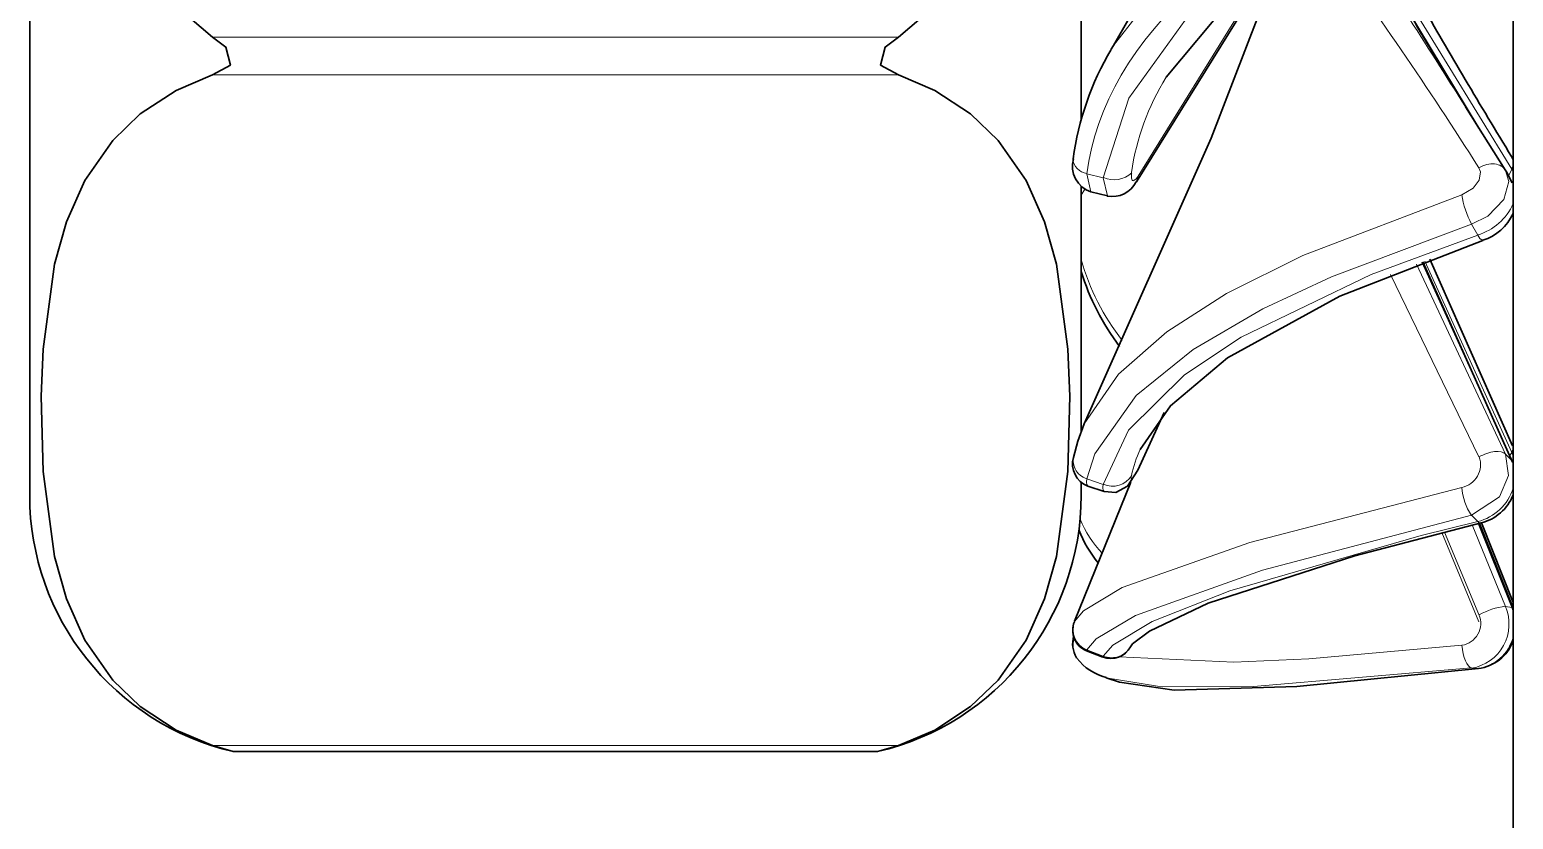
# Model space of a CAD drawing. Extents: x 218 to 1434, y 54 to 743.
# Drawn here: x 932.568 to 935.954, y 427.655 to 429.456 of the extents above; entities that cross this region are included whole.
import ezdxf

# ---------------------------------------------------------------- set-up
doc = ezdxf.new("R2010")
doc.units = 0

msp = doc.modelspace()

# ---------------------------------------------------------------- linework, layer by layer
at = {"color": 7, "lineweight": 35, "ltscale": 0.11937}
msp.add_line((932.5681, 428.7703), (932.5681, 433.5451), dxfattribs=at)
at = {"color": 7, "lineweight": 35}
msp.add_line((935.9538, 430.9697), (935.9538, 410.0303), dxfattribs=at)
at = {"color": 7, "lineweight": 35, "ltscale": 0.018458}
msp.add_line((934.9681, 429.2522), (934.9681, 429.9905), dxfattribs=at)
at = {"color": 7, "lineweight": 35, "ltscale": 0.014263}
msp.add_line((935.0941, 429.1094), (935.3951, 429.594), dxfattribs=at)
at = {"color": 7, "lineweight": 13, "ltscale": 0.013687}
msp.add_line((935.0981, 429.1225), (935.3868, 429.5877), dxfattribs=at)
at = {"color": 7, "lineweight": 13, "ltscale": 0.010563}
msp.add_line((935.9506, 429.1383), (935.7297, 429.4985), dxfattribs=at)
at = {"color": 7, "lineweight": 13, "ltscale": 0.039131}
for p, q in [((932.9855, 429.4397), (934.5507, 429.4397)), ((932.9855, 429.3531), (934.5507, 429.3531)), ((932.9855, 427.8231), (934.5507, 427.8231))]:
    msp.add_line(p, q, dxfattribs=at)
at = {"color": 7, "lineweight": 35, "ltscale": 0.000258022}
msp.add_line((935.0419, 429.4204), (935.0366, 429.4116), dxfattribs=at)
at = {"color": 7, "lineweight": 35, "ltscale": 0.004243}
msp.add_line((935.8452, 429.2802), (935.9358, 429.1367), dxfattribs=at)
at = {"color": 7, "lineweight": 13, "ltscale": 0.000431711}
msp.add_line((935.9506, 429.1383), (935.9436, 429.1226), dxfattribs=at)
at = {"color": 7, "lineweight": 35, "ltscale": 0.000195272}
msp.add_line((935.9501, 429.1671), (935.9538, 429.1602), dxfattribs=at)
at = {"color": 7, "lineweight": 13, "ltscale": 0.000180191}
msp.add_line((935.954, 429.132), (935.9506, 429.1383), dxfattribs=at)
at = {"color": 7, "lineweight": 13, "ltscale": 0.000963902}
msp.add_line((934.9809, 429.1275), (935.0184, 429.1185), dxfattribs=at)
at = {"color": 7, "lineweight": 13, "ltscale": 0.001048}
msp.add_line((934.9904, 429.0867), (934.9809, 429.1275), dxfattribs=at)
at = {"color": 7, "lineweight": 13, "ltscale": 0.001056}
msp.add_line((935.0184, 429.1185), (935.0277, 429.0773), dxfattribs=at)
at = {"color": 7, "lineweight": 13, "ltscale": 0.000343174}
msp.add_line((935.0981, 429.1225), (935.0941, 429.1094), dxfattribs=at)
at = {"color": 7, "lineweight": 35, "ltscale": 0.000127849}
msp.add_line((935.9384, 429.1323), (935.9358, 429.1367), dxfattribs=at)
at = {"color": 7, "lineweight": 35, "ltscale": 0.000722955}
msp.add_line((935.952, 429.1068), (935.9384, 429.1323), dxfattribs=at)
at = {"color": 7, "lineweight": 35, "ltscale": 0.00821}
msp.add_line((934.9681, 428.7703), (934.9681, 429.0987), dxfattribs=at)
at = {"color": 7, "lineweight": 13, "ltscale": 0.000390611}
msp.add_line((934.9764, 429.0925), (934.9681, 429.0792), dxfattribs=at)
at = {"color": 7, "lineweight": 35, "ltscale": 0.000961656}
msp.add_line((934.9904, 429.0867), (935.0277, 429.0773), dxfattribs=at)
at = {"color": 7, "lineweight": 13, "ltscale": 0.000724587}
msp.add_line((935.8731, 428.9876), (935.8591, 429.013), dxfattribs=at)
at = {"color": 7, "lineweight": 13, "ltscale": 0.011962}
msp.add_line((935.7335, 428.9215), (935.9366, 428.4883), dxfattribs=at)
at = {"color": 7, "lineweight": 13, "ltscale": 0.012427}
msp.add_line((935.9506, 428.4733), (935.7452, 428.9259), dxfattribs=at)
at = {"color": 7, "lineweight": 35, "ltscale": 0.012517}
msp.add_line((935.7478, 428.9268), (935.9528, 428.4701), dxfattribs=at)
at = {"color": 7, "lineweight": 13, "ltscale": 0.011984}
msp.add_line((935.9506, 428.4922), (935.7521, 428.9285), dxfattribs=at)
at = {"color": 7, "lineweight": 35, "ltscale": 0.011646}
msp.add_line((935.7639, 428.9329), (935.9528, 428.5071), dxfattribs=at)
at = {"color": 7, "lineweight": 13, "ltscale": 0.011574}
msp.add_line((935.6738, 428.8981), (935.8759, 428.4816), dxfattribs=at)
at = {"color": 7, "lineweight": 35, "ltscale": 0.009402}
msp.add_line((932.5681, 428.3942), (932.5681, 428.7703), dxfattribs=at)
at = {"color": 7, "lineweight": 35, "ltscale": 0.00575}
msp.add_line((934.9681, 428.5403), (934.9681, 428.7703), dxfattribs=at)
at = {"color": 7, "lineweight": 35, "ltscale": 0.003623}
msp.add_line((935.097, 428.4512), (935.1577, 428.5828), dxfattribs=at)
at = {"color": 7, "lineweight": 13, "ltscale": 0.003448}
msp.add_line((935.0981, 428.4555), (935.1559, 428.5807), dxfattribs=at)
at = {"color": 7, "lineweight": 35, "ltscale": 0.00106}
msp.add_line((934.9752, 428.5569), (934.9601, 428.5173), dxfattribs=at)
at = {"color": 7, "lineweight": 35, "ltscale": 0.000947178}
msp.add_line((934.9601, 428.5173), (934.9503, 428.4807), dxfattribs=at)
at = {"color": 7, "lineweight": 13, "ltscale": 0.000512834}
msp.add_line((935.9506, 428.4733), (935.9366, 428.4883), dxfattribs=at)
at = {"color": 7, "lineweight": 13, "ltscale": 0.000215927}
msp.add_line((935.9506, 428.4922), (935.946, 428.4849), dxfattribs=at)
at = {"color": 7, "lineweight": 13, "ltscale": 0.000224855}
msp.add_line((935.9539, 428.4838), (935.9506, 428.4922), dxfattribs=at)
at = {"color": 7, "lineweight": 13, "ltscale": 0.000221459}
msp.add_line((935.9538, 428.465), (935.9506, 428.4733), dxfattribs=at)
at = {"color": 7, "lineweight": 13, "ltscale": 0.000987247}
msp.add_line((934.9809, 428.4316), (935.0184, 428.4191), dxfattribs=at)
at = {"color": 7, "lineweight": 35, "ltscale": 0.008546}
msp.add_line((934.953, 428.107), (935.0814, 428.4238), dxfattribs=at)
at = {"color": 7, "lineweight": 35, "ltscale": 0.000747681}
msp.add_line((934.9681, 428.3942), (934.9681, 428.4241), dxfattribs=at)
at = {"color": 7, "lineweight": 35, "ltscale": 0.000986544}
msp.add_line((934.9833, 428.4153), (935.0207, 428.4026), dxfattribs=at)
at = {"color": 7, "lineweight": 13, "ltscale": 0.000501773}
msp.add_line((935.8731, 428.3344), (935.8591, 428.3488), dxfattribs=at)
at = {"color": 7, "lineweight": 13, "ltscale": 0.005025}
msp.add_line((935.8604, 428.3267), (935.9366, 428.1407), dxfattribs=at)
at = {"color": 7, "lineweight": 13, "ltscale": 0.005149}
msp.add_line((935.9506, 428.1383), (935.8739, 428.3295), dxfattribs=at)
at = {"color": 7, "lineweight": 35, "ltscale": 0.005202}
msp.add_line((935.8768, 428.3302), (935.9537, 428.1368), dxfattribs=at)
at = {"color": 7, "lineweight": 35, "ltscale": 0.00489}
msp.add_line((935.8817, 428.3315), (935.9537, 428.1497), dxfattribs=at)
at = {"color": 7, "lineweight": 13, "ltscale": 0.005503}
msp.add_line((935.7913, 428.309), (935.8759, 428.1058), dxfattribs=at)
at = {"color": 7, "lineweight": 13, "ltscale": 0.005108}
msp.add_line((935.7969, 428.3104), (935.8759, 428.1219), dxfattribs=at)
at = {"color": 7, "lineweight": 13, "ltscale": 0.00035433}
msp.add_line((935.9506, 428.1383), (935.9366, 428.1407), dxfattribs=at)
at = {"color": 7, "lineweight": 13, "ltscale": 0.000142202}
msp.add_line((935.9537, 428.1497), (935.9506, 428.1449), dxfattribs=at)
at = {"color": 7, "lineweight": 13, "ltscale": 8.63336e-05}
msp.add_line((935.9537, 428.1368), (935.9506, 428.1383), dxfattribs=at)
at = {"color": 7, "lineweight": 13, "ltscale": 0.000248512}
msp.add_line((935.9539, 428.1289), (935.9506, 428.1383), dxfattribs=at)
at = {"color": 7, "lineweight": 13, "ltscale": 3.14198e-05}
msp.add_line((934.9523, 428.1049), (934.9529, 428.106), dxfattribs=at)
at = {"color": 7, "lineweight": 13, "ltscale": 6.04602e-05}
msp.add_line((934.9805, 428.0394), (934.9809, 428.0418), dxfattribs=at)
at = {"color": 7, "lineweight": 35, "ltscale": 0.001001}
msp.add_line((934.9805, 428.0394), (935.0178, 428.025), dxfattribs=at)
at = {"color": 7, "lineweight": 13, "ltscale": 0.001003}
msp.add_line((934.9809, 428.0418), (935.0184, 428.0274), dxfattribs=at)
at = {"color": 7, "lineweight": 13, "ltscale": 6.2561e-05}
msp.add_line((935.0184, 428.0274), (935.0178, 428.025), dxfattribs=at)
at = {"color": 7, "lineweight": 13, "ltscale": 0.000352029}
msp.add_line((935.8731, 427.9989), (935.8591, 428.0006), dxfattribs=at)
at = {"color": 7, "lineweight": 35, "ltscale": 0.000807265}
msp.add_line((935.025, 427.978), (935.0557, 427.9678), dxfattribs=at)
at = {"color": 7, "lineweight": 35, "ltscale": 0.001228}
for p, q in [((932.9855, 427.8231), (933.0327, 427.8097)), ((934.5507, 427.8231), (934.5035, 427.8097))]:
    msp.add_line(p, q, dxfattribs=at)
at = {"color": 7, "lineweight": 35, "ltscale": 0.036769}
msp.add_line((933.0327, 427.8097), (934.5035, 427.8097), dxfattribs=at)
at = {"color": 7, "lineweight": 35}
for points in [[(932.9855, 429.4397), (932.9024, 429.51), (932.8205, 429.6174), (932.7577, 429.7383), (932.694, 429.9209), (932.652, 430.1093), (932.6246, 430.3029), (932.5986, 430.6905), (932.6006, 431.3046), (932.6342, 431.7147), (932.6695, 431.9189), (932.7546, 432.194), (932.8204, 432.3217), (932.8939, 432.4202), (932.9855, 432.4996)], [(934.5507, 429.4397), (934.6338, 429.51), (934.7157, 429.6174), (934.7785, 429.7383), (934.8422, 429.9209), (934.8842, 430.1093), (934.9116, 430.3029), (934.9376, 430.6905), (934.9355, 431.3046), (934.902, 431.7147), (934.8667, 431.9189), (934.7816, 432.194), (934.7158, 432.3217), (934.6423, 432.4202), (934.5507, 432.4996)], [(935.0419, 429.4204), (935.2799, 429.836), (935.3907, 430.0826), (935.4143, 430.165)], [(935.1617, 429.3481), (935.3057, 429.52), (935.5228, 429.6794), (935.8459, 429.8384), (935.887, 429.8549)], [(935.5975, 429.7221), (935.7112, 429.5043), (935.8753, 429.2318)], [(934.9752, 428.5569), (935.2648, 429.2088), (935.3695, 429.481), (935.4042, 429.6008)], [(932.9855, 429.4397), (933.0159, 429.4168), (933.0264, 429.3753), (932.9855, 429.3531)], [(934.5507, 429.4397), (934.5203, 429.4168), (934.5098, 429.3753), (934.5507, 429.3531)], [(932.9855, 429.3531), (932.9024, 429.3179), (932.8205, 429.2642), (932.7577, 429.2038), (932.694, 429.1125), (932.652, 429.0183), (932.6246, 428.9214), (932.5986, 428.7277), (932.5943, 428.6205)], [(934.5507, 429.3531), (934.6338, 429.3179), (934.7157, 429.2642), (934.7785, 429.2038), (934.8422, 429.1125), (934.8842, 429.0183), (934.9116, 428.9214), (934.9376, 428.7277), (934.9419, 428.6205)], [(935.1025, 428.4988), (935.1716, 428.5984), (935.302, 428.7078), (935.5585, 428.8488), (935.8847, 428.9758)], [(932.9855, 427.8231), (932.9024, 427.8582), (932.8205, 427.912), (932.7577, 427.9724), (932.694, 428.0637), (932.652, 428.1579), (932.6246, 428.2547), (932.5986, 428.4485), (932.5943, 428.6205)], [(934.5507, 427.8231), (934.6338, 427.8582), (934.7157, 427.912), (934.7785, 427.9724), (934.8422, 428.0637), (934.8842, 428.1579), (934.9116, 428.2547), (934.9376, 428.4485), (934.9419, 428.6205)], [(935.0972, 428.4517), (935.0739, 428.4151), (935.0468, 428.4008), (935.0207, 428.4026)], [(935.0804, 428.0486), (935.0855, 428.0551), (935.1238, 428.084), (935.2582, 428.1478), (935.5924, 428.2563), (935.8806, 428.3311)], [(935.0557, 427.9678), (935.1804, 427.9496), (935.4603, 427.9579), (935.8746, 427.9989)]]:
    msp.add_lwpolyline(points, dxfattribs=at)
at = {"color": 7, "lineweight": 13}
for points in [[(935.8367, 429.976), (935.6552, 429.8991), (935.4756, 429.8071), (935.3043, 429.6962), (935.1558, 429.5669), (935.0419, 429.4204)], [(935.0184, 429.1185), (935.0765, 429.3004), (935.2054, 429.4784), (935.3339, 429.5927), (935.48, 429.6917), (935.6343, 429.7756), (935.8731, 429.88)], [(935.8759, 429.1413), (935.8794, 429.1323), (935.8763, 429.1128), (935.8628, 429.0951), (935.8367, 429.08)], [(935.0828, 429.1307), (935.0826, 429.1173), (935.084, 429.1133), (935.0851, 429.1122), (935.0864, 429.1118), (935.0885, 429.1121), (935.0932, 429.1158), (935.0981, 429.1225)], [(935.9366, 429.1352), (935.9442, 429.1104), (935.9326, 429.0692), (935.896, 429.0312), (935.8591, 429.013)], [(935.8367, 429.08), (935.4742, 428.9412), (935.2997, 428.8542), (935.1633, 428.7672), (935.0533, 428.6708), (934.9752, 428.5569)], [(935.8591, 429.013), (935.5394, 428.8929), (935.3829, 428.8196), (935.2239, 428.7267), (935.0934, 428.6216), (934.999, 428.4885), (934.9809, 428.4316)], [(935.0184, 428.4191), (935.0762, 428.5424), (935.204, 428.6691), (935.3335, 428.7553), (935.6299, 428.8981), (935.8731, 428.9876)], [(935.9366, 428.4883), (935.9433, 428.4392), (935.9227, 428.3908), (935.8591, 428.3488)], [(935.0828, 428.4396), (935.0822, 428.4347), (935.0823, 428.4332), (935.0831, 428.4322), (935.0849, 428.433), (935.0901, 428.4399), (935.0981, 428.4555)], [(935.8367, 428.4118), (935.3531, 428.2868), (935.0616, 428.1841), (934.9735, 428.1306), (934.9529, 428.106)], [(935.8591, 428.3488), (935.3818, 428.2234), (935.0917, 428.12), (935.0021, 428.0664), (934.9809, 428.0418)], [(935.0184, 428.0274), (935.0399, 428.052), (935.1302, 428.1066), (935.3073, 428.1766), (935.744, 428.3024), (935.8731, 428.3344)], [(935.8367, 428.0522), (935.4879, 428.0208), (935.3163, 428.0132), (935.0549, 428.0257)], [(935.8591, 428.0006), (935.3615, 427.9582), (935.1422, 427.959), (935.025, 427.978)]]:
    msp.add_lwpolyline(points, dxfattribs=at)
for centre, radius, start, end in [((945.9901, 435.5857), 11.9442, 209.43147, 211.90494), ((922.7781, 421.1302), 15.4001, 31.95193, 33.84131), ((929.2755, 424.9927), 7.7954, 32.15111, 36.8881), ((935.6472, 429.0483), 0.5704, 148.3043, 171.6983), ((934.9864, 429.1658), 0.0378, 186.1541, 261.8541), ((935.9226, 429.1524), 0.0312, 333.2328, 28.0707), ((935.0428, 429.1741), 0.06, 246.2897, 312.6893), ((936.0469, 429.1131), 0.2128, 188.9519, 208.063), ((935.8363, 429.1117), 0.129, 286.5456, 336.1587), ((935.892, 428.993), 0.0191, 196.0074, 247.2328), ((935.4758, 429.0738), 0.5272, 195.6169, 218.2503), ((935.3575, 428.3809), 0.2809, 155.1878, 167.9371), ((935.9376, 428.502), 0.0161, 322.9888, 18.716), ((934.9929, 428.4737), 0.0432, 159.4992, 254.158), ((935.8264, 428.4644), 0.0531, 281.1391, 19.1964), ((934.9979, 428.4247), 0.0178, 157.8776, 212.8106), ((935.0399, 428.4654), 0.0506, 244.9747, 329.0019), ((935.0357, 428.412), 0.0182, 157.5466, 212.1323), ((935.9617, 428.4189), 0.1249, 183.2601, 214.3872), ((935.8455, 428.4443), 0.1135, 284.0891, 342.7079), ((935.2078, 428.4409), 0.2624, 202.6563, 222.99), ((935.88, 428.3395), 0.00853, 216.8676, 273.6408), ((935.8294, 428.1019), 0.0505, 278.4363, 23.3186), ((935.8425, 428.1005), 0.102, 279.4926, 23.1), ((935.9607, 427.9632), 0.1796, 97.7168, 118.117), ((934.9992, 428.0881), 0.0497, 158.8698, 248.4434), ((934.9983, 428.0506), 0.0489, 158.189, 215.009), ((935.0377, 428.0726), 0.049, 246.8271, 337.2852), ((935.8594, 428.0952), 0.0975, 278.1409, 345.1884)]:
    msp.add_arc(centre, radius, start, end, dxfattribs=at)
at = {"color": 7, "lineweight": 35}
for centre, radius, start, end in [((948.9242, 437.0875), 15.2006, 209.86064, 211.40313), ((935.6066, 429.0725), 0.6631, 149.253, 172.2612), ((935.0098, 429.1448), 0.0617, 164.196, 251.5587), ((935.0395, 429.1362), 0.0604, 258.7121, 333.845), ((935.8492, 429.0859), 0.1156, 287.8696, 334.862), ((935.4812, 429.0596), 0.5358, 196.763, 217.424), ((935.0019, 428.4655), 0.0536, 163.5665, 249.7007), ((933.1681, 428.3942), 0.6, 180, 256.961), ((934.3681, 428.3942), 0.6, 283.039, 0), ((935.8546, 428.4347), 0.1069, 284.0563, 338.1472), ((935.2249, 428.418), 0.2815, 201.4479, 219.2571), ((934.999, 428.0863), 0.0504, 157.2134, 248.3764), ((935.0113, 428.0561), 0.0628, 164.6398, 210.9929), ((935.8621, 428.0962), 0.0981, 277.341, 339.0886), ((935.0577, 428.1003), 0.1264, 218.0029, 255.0358), ((935.0356, 428.0724), 0.0507, 249.4814, 331.9302)]:
    msp.add_arc(centre, radius, start, end, dxfattribs=at)
at = {"color": 7, "lineweight": 13}
for centre, major_axis, ratio, start_param, end_param in [((1018.1928, 412.4513), (83.2057, -16.7133), 0.082829, 3.012378, 3.14693), ((935.8934, 429.11), (0.0423, 0.0266), 0.717317, 6.233419, 7.817825), ((935.8934, 428.4641), (0.0453, 0.0211), 0.472412, 0.158529, 1.742935), ((935.8549, 428.0503), (0.0057, -0.0497), 0.357597, 4.632693, 6.200787)]:
    msp.add_ellipse(centre, major_axis=major_axis, ratio=ratio, start_param=start_param, end_param=end_param, dxfattribs=at)

doc.saveas('drawing.dxf')
